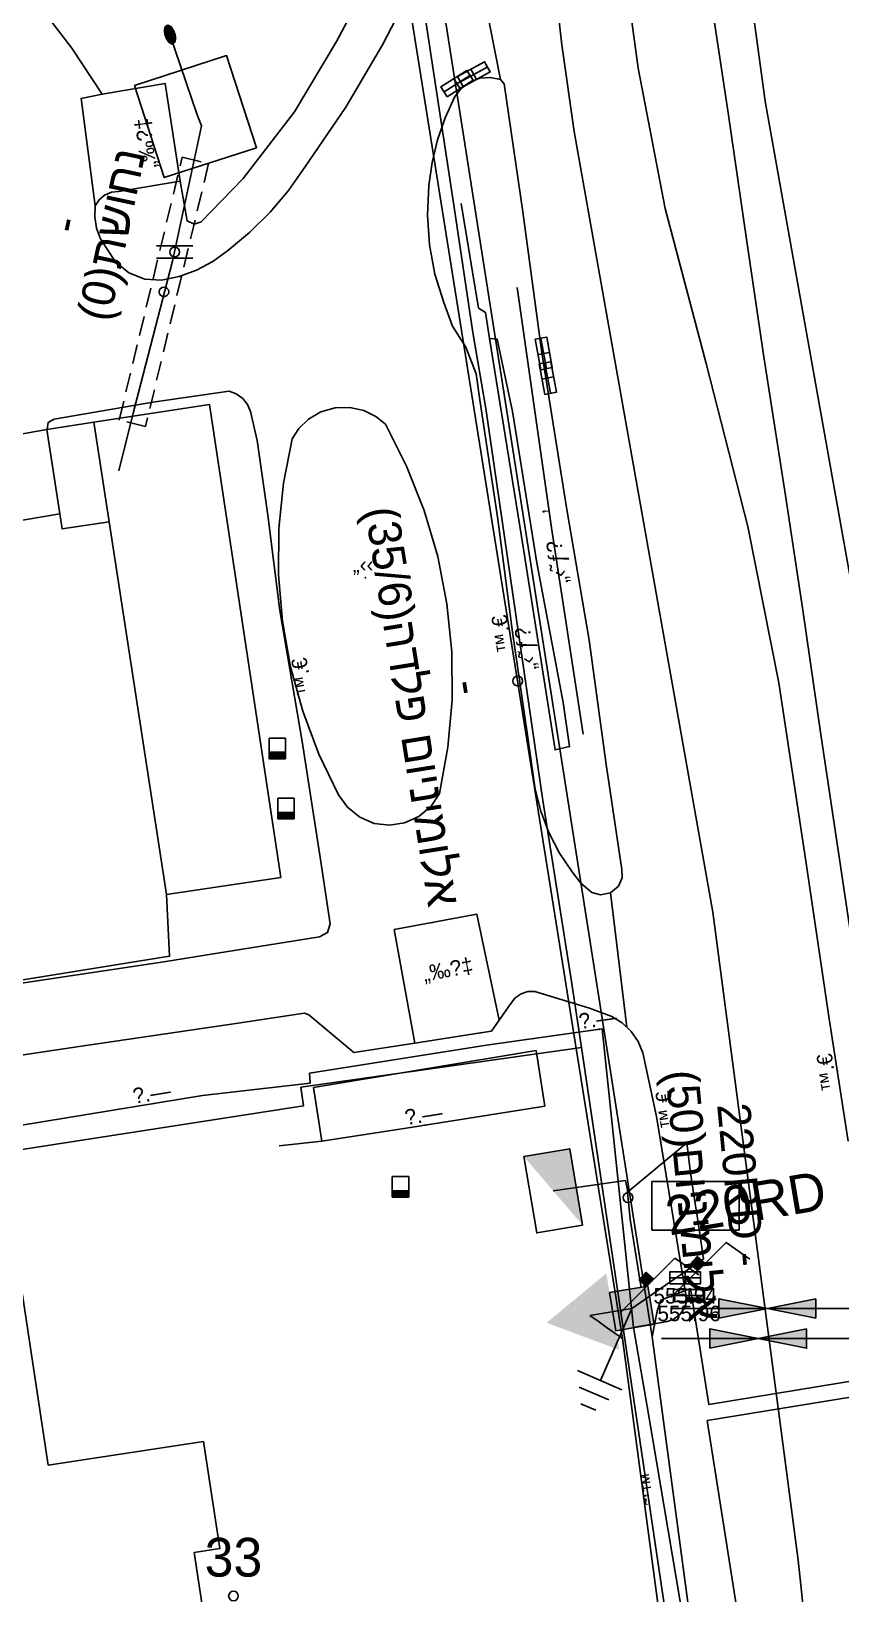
# Model space of a CAD drawing. Header units: metres. Extents: x 218299 to 220222, y 572714 to 574340.
# Drawn here: x 218756.3 to 218798.1, y 572895.3 to 572975.9 of the extents above; entities that cross this region are included whole.
import ezdxf
from ezdxf.enums import TextEntityAlignment as Align

# ---------------------------------------------------------------- set-up
doc = ezdxf.new("R2010")
doc.units = ezdxf.units.M
doc.header["$MEASUREMENT"] = 0
doc.linetypes.add('DASH15', pattern=[1.5, 1, -0.5])
for name, color, linetype in [('1602', 44, 'Continuous'), ('1603', 44, 'Continuous'), ('6011', 10, 'Continuous'), ('6081', 1, 'CABLEUNDEXIST03'), ('6151', 102, 'CABLEUNDEXIST03'), ('6201', 7, 'Continuous'), ('6261', 7, 'Continuous'), ('6370', 7, 'Continuous'), ('6501', 7, 'Continuous'), ('6512', 7, 'Continuous'), ('6522', 1, 'Continuous'), ('65231', 1, 'Continuous'), ('6531', 7, 'Continuous'), ('6561', 7, 'Continuous'), ('6701', 7, 'DASH15'), ('6702', 7, 'Continuous'), ('6706', 7, 'Continuous'), ('68152', 7, 'Continuous'), ('6902', 1, 'Continuous'), ('6910', 102, 'Continuous'), ('6916', 7, 'Continuous'), ('A_POINTS', 2, 'Continuous'), ('M2200', 253, 'Continuous'), ('M2207', 253, 'Continuous'), ('M2401', 7, 'Continuous'), ('M2404', 7, 'Continuous'), ('M2408', 253, 'Continuous'), ('M2420', 253, 'Continuous'), ('M2430', 253, 'Continuous'), ('M2601', 253, 'Continuous'), ('M2602', 253, 'Continuous'), ('M2605', 253, 'Continuous'), ('M2612', 253, 'Continuous'), ('M4903', 253, 'Continuous'), ('M5235', 253, 'Continuous')]:
    doc.layers.add(name, color=color, linetype=linetype)
doc.styles.add('HEBTXT', font='HEBTXT')
doc.styles.add('MAVAT_HEBTXT', font='HEBTXT')
doc.linetypes.add('CABLEUNDEXIST03', pattern='A,3.5,[222,elecad.shx,S=0.01,R=0,X=0,Y=0],1.5', length=5)

# ---------------------------------------------------------------- blocks, each defined once
blk = doc.blocks.new('6261')
blk.add_lwpolyline([(-2, -1.2), (2, -1.2), (2, 1.2), (-2, 1.2)], close=True)
at = {"color": 0}
blk.add_solid([(2, 1.2), (-2, -1.2), (2, -1.2)], dxfattribs=at)
at = {"color": 0, "style": 'HEBTXT'}
blk.add_attdef('PIL_NAME', (2.689, 2.418), '', height=1.7, dxfattribs=at)
at = {"style": 'HEBTXT'}
blk.add_attdef('CAMUT_MONIM', (2.489, 0.218), '', height=1.7, dxfattribs=at)
at = {"color": 0, "style": 'HEBTXT', "flags": 1}
for tag, p in [('TYPE', (2.585, -1.773)), ('MAP_TYPE', (2.689, -3.782))]:
    blk.add_attdef(tag, p, '', height=1.7, dxfattribs=at)
blk = doc.blocks.new('6910')
at = {"layer": 'A_POINTS'}
blk.add_circle((0, 0), 0.25, dxfattribs=at)
at = {"color": 0, "style": 'HEBTXT', "flags": 1}
blk.add_attdef('CODE', (-2.918, 6.399), '', height=1.7, dxfattribs=at)
at = {"color": 0, "style": 'HEBTXT'}
for tag, p in [('PATH', (0.169, 4.708)), ('HTCH', (0.169, 2.708))]:
    blk.add_attdef(tag, text='', height=1.7, dxfattribs=at).set_placement(p, align=Align.MIDDLE_CENTER)
blk = doc.blocks.new('68152')
at = {"color": 0}
for p, q in [((0.9375, 0.3125), (-0.9375, 0.3125)), ((0.9375, -0.3125), (-0.9375, -0.3125))]:
    blk.add_line(p, q, dxfattribs=at)
at = {"layer": 'A_POINTS'}
blk.add_circle((0, 0), 0.25, dxfattribs=at)
blk = doc.blocks.new('6902')
at = {"layer": 'A_POINTS'}
blk.add_circle((0, 0), 0.25, dxfattribs=at)
at = {"color": 0, "style": 'HEBTXT', "flags": 1}
blk.add_attdef('CODE', (-2.918, 6.399), '', height=1.7, dxfattribs=at)
at = {"color": 0, "style": 'HEBTXT'}
for tag, p in [('PATH', (0.169, 4.708)), ('HTCH', (0.169, 2.708))]:
    blk.add_attdef(tag, text='', height=1.7, dxfattribs=at).set_placement(p, align=Align.MIDDLE_CENTER)
blk = doc.blocks.new('6522')
at = {"color": 0}
for points in [[(0.707, 0.707), (3.55, 3.55), (4.778, 2.689)], [(2.084, 2.082), (1.693, 2.422), (2.067, 2.83), (2.465, 2.465)]]:
    blk.add_lwpolyline(points, dxfattribs=at)
blk.add_solid([(2.083, 2.083), (1.693, 2.422), (2.465, 2.465), (2.067, 2.83)], dxfattribs=at)
at = {"color": 0, "style": 'HEBTXT'}
blk.add_attdef('PLACE', (4.757, 3.899), '', height=1.7, dxfattribs=at)
blk = doc.blocks.new('*X33')
at = {"color": 0}
for p, q in [((-1.5, 0.06), (1.5, 0.06)), ((-1.5, 0), (1.5, 0)), ((-1.48, 0.12), (1.48, 0.12)), ((-1.45, 0.19), (1.45, 0.19)), ((-1.41, 0.25), (1.41, 0.25)), ((-1.36, 0.31), (1.36, 0.31)), ((-1.29, 0.38), (1.29, 0.38)), ((-1.21, 0.44), (1.21, 0.44)), ((-1.12, 0.5), (1.12, 0.5)), ((-0.99, 0.56), (0.99, 0.56)), ((-0.84, 0.62), (0.84, 0.62)), ((-0.61, 0.69), (0.61, 0.69)), ((-1.5, -0.06), (1.5, -0.06)), ((-1.48, -0.12), (1.48, -0.12)), ((-1.45, -0.19), (1.45, -0.19)), ((-1.41, -0.25), (1.41, -0.25)), ((-1.36, -0.31), (1.36, -0.31)), ((-1.29, -0.38), (1.29, -0.38)), ((-1.21, -0.44), (1.21, -0.44)), ((-1.12, -0.5), (1.12, -0.5)), ((-0.99, -0.56), (0.99, -0.56)), ((-0.84, -0.62), (0.84, -0.62)), ((-0.61, -0.69), (0.61, -0.69))]:
    blk.add_line(p, q, dxfattribs=at)
blk = doc.blocks.new('6706')
at = {"color": 0}
blk.add_lwpolyline([(0.5, 0, 0.174705), (0.47, 0.085, 0.104203), (0.354, 0.177, 0.064948), (0.202, 0.229, 0.051099), (0, 0.25, 0.051099), (-0.202, 0.229, 0.064948), (-0.354, 0.177, 0.104203), (-0.47, 0.085, 0.174705), (-0.5, 0, 0.174705), (-0.47, -0.085, 0.104203), (-0.354, -0.177, 0.064948), (-0.202, -0.229, 0.051099), (0, -0.25, 0.051099), (0.202, -0.229, 0.064948), (0.354, -0.177, 0.104203), (0.47, -0.085, 0.174705)], format="xyb", close=True, dxfattribs=at)
at = {"color": 0, "xscale": 0.3335, "yscale": 0.3335, "zscale": 0.3335}
blk.add_blockref('*X33', (0, 0), dxfattribs=at)
at = {"color": 0, "style": 'HEBTXT'}
for tag, p in [('MUFA_NUM', (1.76, 2.353)), ('COMMENT1', (1.76, -0.98))]:
    blk.add_attdef(tag, p, '', height=2, dxfattribs=at)
at = {"color": 0, "style": 'HEBTXT', "flags": 1}
blk.add_attdef('TYPE', (1.767, -4.279), '', height=2, dxfattribs=at)
blk = doc.blocks.new('6201')
at = {"color": 0}
blk.add_solid([(-2, 1), (2, 1), (0, 4.464)], dxfattribs=at)
at = {"color": 0, "style": 'HEBTXT'}
for tag, p, height in [('TRN_NAME', (2.777, 4.893), 3), ('POWER', (2.777, 1.493), 2)]:
    blk.add_attdef(tag, p, '', height=height, dxfattribs=at)
blk = doc.blocks.new('6501')
at = {"color": 0}
blk.add_lwpolyline([(-2.25, -1.25), (2.25, -1.25), (2.25, 1.25), (-2.25, 1.25)], close=True, dxfattribs=at)
at = {"color": 0, "style": 'HEBTXT', "flags": 1}
blk.add_attdef('FUSE_SIZE', text='', height=1.5, dxfattribs=at).set_placement((0, 2.714), align=Align.MIDDLE_CENTER)
for tag, p in [('POLE_NUM', (-6.276, -3.759)), ('POLE_TYPE', (-6.276, -6.491))]:
    blk.add_attdef(tag, p, '', height=1.7, dxfattribs=at)
blk = doc.blocks.new('6370')
at = {"color": 0}
blk.add_lwpolyline([(-1, -1), (1, -1), (1, 1), (-1, 1)], close=True, dxfattribs=at)
for points in [[(-0.991, 1.013), (1.003, 1.013), (-0.991, -1.013)], [(-0.991, -1.013), (1.003, -1.013), (1.003, 1.013)]]:
    blk.add_solid(points, dxfattribs=at)
at = {"color": 0, "style": 'HEBTXT'}
blk.add_attdef('POLE_NUM', (2.033, 2.706), '', height=2, dxfattribs=at)
at = {"color": 0, "style": 'HEBTXT', "flags": 1}
blk.add_attdef('MAP_TYPE', (2.063, -0.224), '', height=2, dxfattribs=at)
blk = doc.blocks.new('6531')
at = {"color": 0}
blk.add_lwpolyline([(2, 0), (12, 0)], dxfattribs=at)
for points in [[(4.5, -0.5), (4.5, 0.5), (7, 0)], [(9.5, 0.5), (9.5, -0.5), (7, 0)]]:
    blk.add_lwpolyline(points, close=True, dxfattribs=at)
for points in [[(4.5, -0.5), (4.5, 0.5), (7, 0)], [(9.5, -0.5), (9.5, 0.5), (7, 0)]]:
    blk.add_solid(points, dxfattribs=at)
blk = doc.blocks.new('6561')
at = {"color": 0}
blk.add_line((0, 0), (-1.62, -3.72), dxfattribs=at)
at = {"color": 0, "flags": 128}
for points in [[(-2.812, -3.202), (-0.519, -4.199)], [(-2.718, -4.061), (-1.185, -4.727)], [(-2.624, -4.919), (-1.851, -5.255)]]:
    blk.add_lwpolyline(points, dxfattribs=at)
at = {"color": 0, "style": 'HEBTXT'}
for tag, p in [('TYPE', (1.691, -1.644)), ('DESC', (1.691, -4.209))]:
    blk.add_attdef(tag, p, '', height=1.5, dxfattribs=at)
blk = doc.blocks.new('6702')
at = {"color": 0, "linetype": 'ByBlock'}
blk.add_lwpolyline([(-2.5, 2.5), (-2.5, -2.5), (2.5, -2.5), (2.5, 2.5)], close=True, dxfattribs=at)
at = {"color": 0, "style": 'HEBTXT'}
blk.add_attdef('MANHOLE_NAME', (3.628, 2.6), '', height=1.7, dxfattribs=at)
at = {"color": 0, "style": 'HEBTXT', "flags": 1}
for tag, p in [('MAP_TYPE', (3.628, 0.2)), ('TYPE', (3.5, -2.2))]:
    blk.add_attdef(tag, p, '', height=1.7, dxfattribs=at)
blk = doc.blocks.new('1603')
at = {"layer": 'A_POINTS'}
blk.add_circle((0, 0), 0.25, dxfattribs=at)
at = {"color": 0, "style": 'HEBTXT'}
blk.add_attdef('PARCEL_NUM', text='', height=2, dxfattribs=at).set_placement((0, 1), align=Align.CENTER)
at = {"color": 0, "style": 'HEBTXT', "flags": 1}
blk.add_attdef('LOT_NUM', text='', height=2, dxfattribs=at).set_placement((0, -2.5), align=Align.CENTER)
blk = doc.blocks.new('6916')
at = {"layer": 'A_POINTS'}
blk.add_circle((0, 0), 0.25, dxfattribs=at)
at = {"color": 0, "style": 'HEBTXT'}
for tag, p in [('HTCH', (0.006, 3.527)), ('PIPE', (0.049, 1.33))]:
    blk.add_attdef(tag, text='', height=1.7, dxfattribs=at).set_placement(p, align=Align.MIDDLE_CENTER)
blk = doc.blocks.new('M2404')
blk.add_circle((0, 0), 0.025)
at = {"style": 'MAVAT_HEBTXT'}
blk.add_attdef('NAME', text='', height=0.8, dxfattribs=at).set_placement((0, 1.59), align=Align.MIDDLE)
blk = doc.blocks.new('M2408')
blk.add_circle((0, 0), 0.025)
at = {"style": 'MAVAT_HEBTXT'}
blk.add_attdef('NAME', text='', height=0.8, dxfattribs=at).set_placement((0, 1.59), align=Align.MIDDLE)
blk = doc.blocks.new('M2601')
blk.add_circle((0, 0), 0.025)
at = {"style": 'MAVAT_HEBTXT'}
blk.add_attdef('NAME', text='', height=0.8, dxfattribs=at).set_placement((0, 1.59), align=Align.MIDDLE)
blk = doc.blocks.new('M2605')
blk.add_circle((0, 0), 0.025)
at = {"style": 'MAVAT_HEBTXT'}
blk.add_attdef('NAME', text='', height=0.8, dxfattribs=at).set_placement((0, 1.59), align=Align.MIDDLE)
blk = doc.blocks.new('M2612')
blk.add_circle((0, 0), 0.025)
at = {"style": 'MAVAT_HEBTXT'}
blk.add_attdef('NAME', text='', height=0.8, dxfattribs=at).set_placement((0, 1.59), align=Align.MIDDLE)
blk = doc.blocks.new('M2207')
blk.add_circle((0, 0), 0.025)
at = {"style": 'MAVAT_HEBTXT'}
blk.add_attdef('NAME', text='', height=0.8, dxfattribs=at).set_placement((0, 1.59), align=Align.MIDDLE)
blk = doc.blocks.new('M2430')
blk.add_circle((0, 0), 0.025)
at = {"style": 'MAVAT_HEBTXT'}
blk.add_attdef('NAME', text='', height=0.8, dxfattribs=at).set_placement((0, 1.25), align=Align.MIDDLE)
blk = doc.blocks.new('M4903')
blk.add_lwpolyline([(-1.6, -0.59), (1.6, -0.59), (1.6, 0.62), (-1.6, 0.62)], close=True)
for points in [[(-1.57, 0), (1.57, 0)], [(0, 0.62), (0, -0.59)]]:
    blk.add_lwpolyline(points)
at = {"style": 'MAVAT_HEBTXT', "flags": 1}
for tag, p in [('MARK', (0, 1.87)), ('IL', (0, -6.97))]:
    blk.add_attdef(tag, text='', height=0.8, dxfattribs=at).set_placement(p, align=Align.MIDDLE)
at = {"style": 'MAVAT_HEBTXT'}
for tag, p in [('HEIGHT', (0, -1.84)), ('NAME', (0, -4.41))]:
    blk.add_attdef(tag, text='', height=0.8, dxfattribs=at).set_placement(p, align=Align.MIDDLE)
blk = doc.blocks.new('*U89')
at = {"linetype": 'Continuous'}
for p, q in [((-0.85, 0), (-0.85, -0.66)), ((0.85, 0), (0.85, -0.66))]:
    blk.add_line(p, q, dxfattribs=at)
blk.add_solid([(-0.85, 0), (-0.85, -0.66), (0.85, -0.66)], dxfattribs=at)
at = {"linetype": 'Continuous', "extrusion": (0, 0, -1)}
blk.add_solid([(0.85, 0), (-0.85, 0), (-0.85, -0.66)], dxfattribs=at)
blk = doc.blocks.new('M5235')
for points in [[(-0.85, 1.47), (0.85, 1.47)], [(-0.85, -0.66), (-0.85, 1.47)], [(-0.85, 0), (0.85, 0)], [(0.85, -0.66), (0.85, 1.47)], [(-0.85, -0.66), (0.85, -0.66)]]:
    blk.add_lwpolyline(points)
at = {"linetype": 'Continuous'}
blk.add_blockref('*U89', (0, 0), dxfattribs=at)
at = {"style": 'MAVAT_HEBTXT', "flags": 1}
for tag, p in [('MARK', (0, 2.72)), ('HEIGHT', (0, -1.92)), ('NAME', (0, -4.48))]:
    blk.add_attdef(tag, text='', height=0.8, dxfattribs=at).set_placement(p, align=Align.MIDDLE)
blk = doc.blocks.new('111')
at = {"layer": 'M2200'}
blk.add_polyline3d([(218765.539, 572956.623, 562.155), (218769.216, 572932.222, 561.975), (218763.312, 572931.333, 561.975), (218760.356, 572950.575, 561.975), (218759.566, 572955.718, 561.975), (218759.566, 572955.718, 561.975)], close=True, dxfattribs=at)
blk.add_polyline3d([(218749.923, 572883.998, 559.34), (218747.825, 572897.834, 558.8), (218748.736, 572897.972, 561.32), (218746.806, 572908.589, 561.23), (218746.008, 572908.454, 561.23), (218744.461, 572917.852, 561.23), (218744.461, 572917.852, 561.23), (218754.555, 572919.382, 561.86), (218754.579, 572919.226, 561.86), (218757.208, 572901.889, 561.86), (218765.237, 572903.107, 559.88), (218766.075, 572897.582, 559.88), (218764.756, 572897.382, 563.84), (218766.028, 572888.999, 562.42)], dxfattribs=at)
at = {"layer": 'M2207'}
for points in [[(218774.622, 572955.613, 561.615), (218775.718, 572953.448, 561.615), (218776.624, 572951.164, 561.615), (218777.322, 572948.785, 561.615), (218777.798, 572946.341, 561.615), (218778.045, 572943.864, 561.615), (218778.061, 572941.385, 561.615), (218777.85, 572938.936, 561.615), (218777.423, 572936.547, 561.615), (218776.982, 572935.894, 561.6), (218776.357, 572935.365, 561.597), (218775.61, 572935.03, 561.608), (218774.83, 572934.915, 561.63), (218774.049, 572935.012, 561.661), (218773.295, 572935.33, 561.703), (218772.66, 572935.845, 561.749), (218772.207, 572936.488, 561.795), (218771.189, 572938.587, 561.721), (218770.356, 572940.797, 561.661), (218769.724, 572943.095, 561.615), (218769.304, 572945.451, 561.584), (218769.105, 572947.836, 561.568), (218769.126, 572950.22, 561.568), (218769.363, 572952.571, 561.584), (218769.808, 572954.861, 561.615), (218770.157, 572955.391, 561.545), (218770.656, 572955.871, 561.485), (218771.292, 572956.243, 561.445), (218772.024, 572956.454, 561.431), (218772.786, 572956.477, 561.445), (218773.506, 572956.317, 561.485), (218774.127, 572956.012, 561.545)], [(218759.566, 572955.718, 559.005), (218760.356, 572950.575, 559.005), (218757.93, 572950.202, 559.005), (218757.139, 572955.345, 559.005), (218757.139, 572955.345, 559.005), (218759.566, 572955.718, 559.005)]]:
    blk.add_polyline3d(points, close=True, dxfattribs=at)
at = {"layer": 'M2401'}
for points in [[(218756.956, 572976.95, 555.45), (218758.439, 572975.019, 555.45), (218760, 572972.634, 555.54), (218763.259, 572973.189, 555.54), (218764.025, 572968.159, 555.63), (218760.84, 572967.615, 555.63), (218760.478, 572967.582, 555.63), (218760.126, 572967.437, 555.63), (218759.835, 572967.191, 555.63), (218759.639, 572966.884, 555.63), (218759.614, 572966.311, 555.63), (218759.705, 572965.732, 555.63), (218759.912, 572965.184, 555.63), (218760.218, 572964.698, 555.63), (218760.689, 572963.99, 555.63), (218761.38, 572963.427, 555.63), (218762.209, 572963.1, 555.63), (218763.057, 572963.037, 555.63), (218763.979, 572963.229, 555.637), (218764.874, 572963.554, 555.624), (218765.713, 572964.002, 555.591), (218766.471, 572964.559, 555.54), (218767.609, 572965.501, 555.565), (218768.664, 572966.546, 555.527), (218769.619, 572967.678, 555.429), (218770.461, 572968.882, 555.27), (218772.585, 572971.965, 555.184), (218774.48, 572975.194, 555.18), (218775.638, 572977.448, 555.18)], [(218786.872, 572979.943, 555.54), (218787.679, 572973.987, 555.36), (218789.068, 572966.746, 555.45), (218791.179, 572958.744, 555.45), (218793.331, 572950.333, 555.45), (218794.935, 572942.256, 555.54), (218796.306, 572933.177, 555.72), (218797.541, 572924.923, 555.9), (218798.516, 572918.618, 555.99)], [(218798.98, 572927.052, 555.81), (218798.117, 572932.812, 555.72), (218797.109, 572939.603, 555.63), (218796.183, 572946.019, 555.54), (218795.284, 572951.929, 555.45), (218794.16, 572959.095, 555.45), (218793.285, 572965.037, 555.45), (218792.327, 572971.675, 555.45), (218791.164, 572979.298, 555.54)], [(218778.349, 572984.653, 555.022), (218780.566, 572973.404, 555.022)], [(218780.753, 572973.18, 555.18), (218781.726, 572966.574, 555.27), (218782.693, 572959.285, 555.27), (218783.982, 572951.209, 555.27), (218785.143, 572944.47, 555.27), (218786.017, 572938.053, 555.36), (218786.826, 572932.635, 555.45), (218786.843, 572932.192, 555.45), (218786.65, 572931.764, 555.446), (218786.245, 572931.431, 555.464), (218785.733, 572931.326, 555.499), (218785.28, 572931.445, 555.54), (218784.714, 572931.918, 555.54), (218784.265, 572932.504, 555.54), (218783.608, 572933.48, 555.582), (218783.063, 572934.533, 555.612), (218782.641, 572935.641, 555.628), (218782.35, 572936.783, 555.63), (218781.957, 572939.557, 555.63), (218781.186, 572944.872, 555.63), (218780.428, 572950.714, 555.63), (218779.52, 572956.752, 555.54), (218779.312, 572958.207, 555.465), (218778.78, 572959.579, 555.45), (218778.095, 572960.677, 555.45), (218777.64, 572961.889, 555.45), (218777.179, 572963.347, 555.404), (218776.893, 572964.862, 555.374), (218776.791, 572966.4, 555.359), (218776.872, 572967.928, 555.36), (218777.038, 572969.114, 555.302), (218777.317, 572970.284, 555.267), (218777.706, 572971.423, 555.256), (218778.199, 572972.515, 555.27), (218778.532, 572972.937, 555.278), (218778.982, 572973.268, 555.265), (218779.503, 572973.464, 555.23), (218780.037, 572973.511, 555.18), (218780.566, 572973.404, 555.18), (218780.566, 572973.404, 555.18), (218780.753, 572973.18, 555.18)], [(218757.809, 572950.988, 556.08), (218750.598, 572949.763, 556.08), (218746.58, 572949.182, 556.17), (218738.024, 572947.887, 556.26), (218730.356, 572946.696, 556.26), (218721.686, 572945.383, 556.202), (218716.87, 572944.653, 556.17), (218716.819, 572944.645, 556.17), (218708.92, 572943.439, 556.17), (218702.373, 572942.523, 556.17), (218695.588, 572941.466, 556.17), (218689.109, 572940.466, 556.17), (218683.596, 572939.617, 556.17)], [(218748.193, 572925.605, 556.17), (218756.992, 572926.937, 556.17), (218763.18, 572927.868, 555.99), (218765.951, 572928.306, 555.99), (218771.221, 572929.158, 555.9), (218771.636, 572929.372, 555.9), (218771.767, 572929.821, 555.9), (218771.274, 572933.142, 555.72), (218770.321, 572939.229, 555.72), (218769.166, 572945.999, 555.72), (218768.558, 572950.913, 555.54), (218767.993, 572954.771, 555.54), (218767.656, 572956.266, 555.54), (218767.504, 572956.627, 555.54), (218767.253, 572956.945, 555.54), (218766.924, 572957.184, 555.54), (218766.558, 572957.322, 555.54), (218762.608, 572956.744, 555.72), (218757.525, 572955.866, 555.9), (218757.213, 572955.698, 555.9), (218757.16, 572955.348, 555.9)], [(218786.245, 572931.431, 555.382), (218787.082, 572924.495, 555.607)], [(218787.437, 572909, 556.334), (218787.705, 572909.047, 556.309), (218789.183, 572909.305, 556.17), (218789.533, 572909.437, 556.122), (218789.845, 572909.678, 556.088), (218790.071, 572910.002, 556.074), (218790.188, 572910.362, 556.08), (218789.287, 572915.804, 555.9), (218788.613, 572919.889, 555.81), (218787.919, 572923.17, 555.72), (218787.675, 572923.747, 555.72), (218787.313, 572924.274, 555.72), (218786.851, 572924.716, 555.72), (218786.32, 572925.049, 555.72), (218785.153, 572925.481, 555.81), (218782.334, 572926.333, 555.81), (218781.98, 572926.329, 555.81), (218781.626, 572926.216, 555.81), (218781.323, 572926.002, 555.81), (218781.106, 572925.722, 555.81), (218780.493, 572924.859, 555.81), (218780.093, 572924.294, 555.81), (218779.541, 572924.192, 555.81), (218776.143, 572923.673, 555.81), (218772.988, 572923.19, 555.81), (218770.669, 572925.125, 555.9), (218770.444, 572925.216, 555.9), (218770.201, 572925.189, 555.9), (218767.026, 572924.702, 555.99), (218758.812, 572923.497, 555.99), (218749.355, 572922.076, 555.99)]]:
    blk.add_polyline3d(points, dxfattribs=at)
at = {"layer": 'M2404'}
for points in [[(218798.516, 572918.618, 555.99), (218798.516, 572918.618, 555.99), (218797.541, 572924.923, 555.9), (218796.306, 572933.177, 555.72), (218794.935, 572942.256, 555.54), (218793.331, 572950.333, 555.45), (218791.179, 572958.744, 555.45), (218789.068, 572966.746, 555.45), (218787.679, 572973.987, 555.36), (218786.872, 572979.943, 555.54), (218785.968, 572986.278, 555.54), (218785.091, 572992.229, 555.63), (218784.218, 572998.318, 555.72), (218783.45, 573004.172, 555.9), (218783.114, 573008.475, 555.9)], [(218786.414, 573008.868, 555.9), (218787.432, 573003.429, 555.9), (218788.346, 572997.606, 555.9), (218789.318, 572991.838, 555.72), (218790.166, 572985.76, 555.63), (218791.164, 572979.298, 555.54), (218792.327, 572971.675, 555.45), (218793.285, 572965.037, 555.45), (218794.16, 572959.095, 555.45), (218795.284, 572951.929, 555.45), (218796.183, 572946.019, 555.54), (218797.109, 572939.603, 555.63), (218798.117, 572932.812, 555.72), (218798.98, 572927.052, 555.81), (218799.925, 572920.884, 555.99), (218800.269, 572919.013, 555.9), (218800.269, 572919.013, 555.9)], [(218756.956, 572976.95, 555.45), (218758.439, 572975.019, 555.45), (218760, 572972.634, 555.54), (218763.259, 572973.189, 555.54), (218764.025, 572968.159, 555.63), (218760.84, 572967.615, 555.63), (218760.478, 572967.582, 555.63), (218760.126, 572967.437, 555.63), (218759.835, 572967.191, 555.63), (218759.639, 572966.884, 555.63), (218759.614, 572966.311, 555.63), (218759.705, 572965.732, 555.63), (218759.912, 572965.184, 555.63), (218760.218, 572964.698, 555.63), (218760.689, 572963.99, 555.63), (218761.38, 572963.427, 555.63), (218762.209, 572963.1, 555.63), (218763.057, 572963.037, 555.63), (218763.979, 572963.229, 555.637), (218764.874, 572963.554, 555.624), (218765.713, 572964.002, 555.591), (218766.471, 572964.559, 555.54), (218767.609, 572965.501, 555.565), (218768.664, 572966.546, 555.527), (218769.619, 572967.678, 555.429), (218770.461, 572968.882, 555.27), (218772.585, 572971.965, 555.184), (218774.48, 572975.194, 555.18), (218775.638, 572977.448, 555.18)], [(218780.753, 572973.18, 555.18), (218781.726, 572966.574, 555.27), (218782.693, 572959.285, 555.27), (218783.982, 572951.209, 555.27), (218785.143, 572944.47, 555.27), (218786.017, 572938.053, 555.36), (218786.826, 572932.635, 555.45), (218786.843, 572932.192, 555.45), (218786.65, 572931.764, 555.446), (218786.245, 572931.431, 555.464), (218785.733, 572931.326, 555.499), (218785.28, 572931.445, 555.54), (218784.714, 572931.918, 555.54), (218784.265, 572932.504, 555.54), (218783.608, 572933.48, 555.582), (218783.063, 572934.533, 555.612), (218782.641, 572935.641, 555.628), (218782.35, 572936.783, 555.63), (218781.957, 572939.557, 555.63), (218781.186, 572944.872, 555.63), (218780.428, 572950.714, 555.63), (218779.52, 572956.752, 555.54), (218779.312, 572958.207, 555.465), (218778.78, 572959.579, 555.45), (218778.095, 572960.677, 555.45), (218777.64, 572961.889, 555.45), (218777.179, 572963.347, 555.404), (218776.893, 572964.862, 555.374), (218776.791, 572966.4, 555.359), (218776.872, 572967.928, 555.36), (218777.038, 572969.114, 555.302), (218777.317, 572970.284, 555.267), (218777.706, 572971.423, 555.256), (218778.199, 572972.515, 555.27), (218778.532, 572972.937, 555.278), (218778.982, 572973.268, 555.265), (218779.503, 572973.464, 555.23), (218780.037, 572973.511, 555.18), (218780.566, 572973.404, 555.18), (218780.566, 572973.404, 555.18), (218780.753, 572973.18, 555.18)], [(218757.809, 572950.988, 556.08), (218750.598, 572949.763, 556.08), (218746.58, 572949.182, 556.17), (218738.024, 572947.887, 556.26), (218730.356, 572946.696, 556.26), (218721.686, 572945.383, 556.202), (218716.87, 572944.653, 556.17), (218716.819, 572944.645, 556.17), (218708.92, 572943.439, 556.17), (218702.373, 572942.523, 556.17), (218695.588, 572941.466, 556.17), (218689.109, 572940.466, 556.17), (218683.596, 572939.617, 556.17)], [(218748.193, 572925.605, 556.17), (218756.992, 572926.937, 556.17), (218763.18, 572927.868, 555.99), (218765.951, 572928.306, 555.99), (218771.221, 572929.158, 555.9), (218771.636, 572929.372, 555.9), (218771.767, 572929.821, 555.9), (218771.274, 572933.142, 555.72), (218770.321, 572939.229, 555.72), (218769.166, 572945.999, 555.72), (218768.558, 572950.913, 555.54), (218767.993, 572954.771, 555.54), (218767.656, 572956.266, 555.54), (218767.504, 572956.627, 555.54), (218767.253, 572956.945, 555.54), (218766.924, 572957.184, 555.54), (218766.558, 572957.322, 555.54), (218762.608, 572956.744, 555.72), (218757.525, 572955.866, 555.9), (218757.213, 572955.698, 555.9), (218757.16, 572955.348, 555.9)], [(218787.437, 572909, 556.334), (218787.705, 572909.047, 556.309), (218789.183, 572909.305, 556.17), (218789.533, 572909.437, 556.122), (218789.845, 572909.678, 556.088), (218790.071, 572910.002, 556.074), (218790.188, 572910.362, 556.08), (218789.287, 572915.804, 555.9), (218788.613, 572919.889, 555.81), (218787.919, 572923.17, 555.72), (218787.675, 572923.747, 555.72), (218787.313, 572924.274, 555.72), (218786.851, 572924.716, 555.72), (218786.32, 572925.049, 555.72), (218785.153, 572925.481, 555.81), (218782.334, 572926.333, 555.81), (218781.98, 572926.329, 555.81), (218781.626, 572926.216, 555.81), (218781.323, 572926.002, 555.81), (218781.106, 572925.722, 555.81), (218780.493, 572924.859, 555.81), (218780.093, 572924.294, 555.81), (218779.541, 572924.192, 555.81), (218776.143, 572923.673, 555.81), (218772.988, 572923.19, 555.81), (218770.669, 572925.125, 555.9), (218770.444, 572925.216, 555.9), (218770.201, 572925.189, 555.9), (218767.026, 572924.702, 555.99), (218758.812, 572923.497, 555.99), (218749.355, 572922.076, 555.99)]]:
    blk.add_polyline3d(points, dxfattribs=at)
at = {"layer": 'M2408'}
for points in [[(218768.986, 573000.019, 555.285), (218770.776, 572999.183, 555.285), (218772.027, 572996.556, 555.375), (218774.293, 572993.128, 555.375), (218775.224, 572990.798, 555.375), (218776.222, 572985.603, 555.285), (218776.176, 572984.943, 555.285), (218776.025, 572984.041, 555.285), (218775.456, 572982.353, 555.285), (218774.196, 572979.324, 555.195), (218772.098, 572975.362, 555.105), (218769.923, 572971.739, 555.285), (218767.282, 572968.285, 555.285), (218765.114, 572966.06, 555.54), (218764.744, 572965.939, 555.592), (218764.386, 572966.102, 555.585), (218764.025, 572968.159, 555.63)], [(218780.002, 572960.037, 555.225), (218780.385, 572959.999, 555.225), (218781.185, 572956.262, 555.225), (218782.442, 572948.46, 555.225), (218783.801, 572941.25, 555.405), (218784.131, 572938.976, 555.495), (218783.381, 572938.798, 555.585), (218781.655, 572949.821, 555.405), (218780.002, 572960.037, 555.405), (218779.785, 572961.383, 555.405), (218779.424, 572961.595, 555.405)]]:
    blk.add_polyline3d(points, dxfattribs=at)
at = {"layer": 'M2420', "linetype": 'Continuous', "lineweight": -3}
for points in [[(218787.415, 573031.679), (218788.424, 573022.694), (218793.661, 572976.436), (218794.239, 572972.284), (218801.35, 572932.397), (218801.495, 572931.34), (218805.352, 572902.37), (218805.821, 572898.08), (218806.211, 572894.511), (218807.159, 572885.845), (218807.606, 572883.04), (218811.353, 572859.565), (218815.248, 572832.88)], [(218777.659, 573030.958), (218778.506, 573021.354), (218783.739, 572975.184), (218784.361, 572970.716), (218791.525, 572930.435), (218795.316, 572901.696), (218795.937, 572896.981), (218796.257, 572893.931), (218797.241, 572884.535), (218801.467, 572858.054), (218808.59, 572831.62)]]:
    blk.add_lwpolyline(points, dxfattribs=at)
at = {"layer": 'M2430'}
for points in [[(218760, 572972.634, 555.472), (218758.91, 572972.42, 555.472), (218759.639, 572966.884, 555.517)], [(218742.758, 572952.916, 555.9), (218750.876, 572954.21, 555.72), (218757.139, 572955.345, 555.72)], [(218780.493, 572924.859, 555.65), (218779.336, 572930.326, 555.65), (218775.08, 572929.529, 555.65), (218776.143, 572923.673, 555.65)]]:
    blk.add_polyline3d(points, dxfattribs=at)
at = {"layer": 'M2601'}
for points in [[(218781.423, 572962.671, 556.499), (218783.192, 572950.263, 556.859), (218784.837, 572939.618, 556.679)], [(218763.312, 572931.333, 557.79), (218763.478, 572928.149, 558.15), (218753.65, 572926.567, 558.33), (218743.692, 572924.985, 558.33), (218731.803, 572923.295, 558.33), (218725.27, 572922.504, 558.33)]]:
    blk.add_polyline3d(points, dxfattribs=at)
at = {"layer": 'M2602'}
blk.add_polyline3d([(218778.537, 572967.001, 557.745), (218779.424, 572961.595, 557.565), (218779.424, 572961.595, 557.565)], dxfattribs=at)
at = {"layer": 'M2605'}
for points in [[(218787.437, 572909, 556.53), (218785.817, 572924.406, 556.71), (218779.843, 572923.56, 556.89), (218770.705, 572922.122, 556.89), (218770.742, 572921.604, 556.89), (218770.742, 572921.604, 556.89)], [(218782.411, 572923.282, 557.98), (218782.849, 572920.421, 557.98), (218775.687, 572919.285, 557.98), (218771.337, 572918.607, 557.98), (218771.337, 572918.607, 557.98), (218770.912, 572921.377, 557.98), (218782.411, 572923.282, 557.98)], [(218770.742, 572921.604, 557.43), (218765.187, 572920.968, 557.25), (218754.579, 572919.226, 557.25)], [(218771.337, 572918.607, 557.62), (218769.137, 572918.377, 557.26)]]:
    blk.add_polyline3d(points, dxfattribs=at)
at = {"layer": 'M2612'}
blk.add_polyline3d([(218787.437, 572909, 558.87), (218787.437, 572909, 558.87), (218788.218, 572904.412, 558.769), (218790.225, 572892.62, 558.51)], dxfattribs=at)
at = {"layer": 'M2207'}
ref = blk.add_blockref('M2207', (218773.59, 572947.682), dxfattribs=dict(at, xscale=0.5, yscale=0.5, zscale=0.5))
ref.add_attrib('NAME', '„‹‹‘', dxfattribs={"layer": '0', "height": 0.8, "style": 'MAVAT_HEBTXT'}).set_placement((218773.59, 572948.307), align=Align.MIDDLE)
at = {"layer": 'M2404'}
ref = blk.add_blockref('M2404', (218781.186, 572944.872), dxfattribs=dict(at, xscale=0.5, yscale=0.5, zscale=0.5))
ref.add_attrib('NAME', '™.€', dxfattribs={"layer": '0', "height": 0.8, "rotation": 99.67831, "style": 'MAVAT_HEBTXT'}).set_placement((218780.644, 572944.779), align=Align.MIDDLE)
ref = blk.add_blockref('M2404', (218769.767, 572942.477), dxfattribs=dict(at, xscale=0.5, yscale=0.5, zscale=0.5))
ref.add_attrib('NAME', '™.€', dxfattribs={"layer": '0', "height": 0.8, "rotation": 99.67831, "style": 'MAVAT_HEBTXT'}).set_placement((218770.309, 572942.569), align=Align.MIDDLE)
ref = blk.add_blockref('M2404', (218797.958, 572922.226), dxfattribs=dict(at, xscale=0.5, yscale=0.5, zscale=0.5))
ref.add_attrib('NAME', '™.€', dxfattribs={"layer": '0', "height": 0.8, "rotation": 98.79201, "style": 'MAVAT_HEBTXT'}).set_placement((218797.415, 572922.142), align=Align.MIDDLE)
ref = blk.add_blockref('M2404', (218788.562, 572920.133), dxfattribs=dict(at, xscale=0.5, yscale=0.5, zscale=0.5))
ref.add_attrib('NAME', '™.€', dxfattribs={"layer": '0', "height": 0.8, "rotation": 99.36505, "style": 'MAVAT_HEBTXT'}).set_placement((218789.105, 572920.222), align=Align.MIDDLE)
at = {"layer": 'M2408'}
ref = blk.add_blockref('M2408', (218782.403, 572948.702), dxfattribs=dict(at, xscale=0.5, yscale=0.5, zscale=0.5))
ref.add_attrib('NAME', '„‹˜ƒ\x8e', dxfattribs={"layer": '0', "height": 0.8, "rotation": 99.15205, "style": 'MAVAT_HEBTXT'}).set_placement((218783.588, 572948.498), align=Align.MIDDLE)
ref = blk.add_blockref('M2408', (218782.542, 572944.157), dxfattribs=dict(at, xscale=0.5, yscale=0.5, zscale=0.5))
ref.add_attrib('NAME', '„‹˜ƒ\x8e', dxfattribs={"layer": '0', "height": 0.8, "rotation": 98.90138, "style": 'MAVAT_HEBTXT'}).set_placement((218781.953, 572944.032), align=Align.MIDDLE)
at = {"layer": 'M2430'}
ref = blk.add_blockref('M2430', (218759.345, 572969.115), dxfattribs=dict(at, xscale=0.5, yscale=0.5, zscale=0.5))
ref.add_attrib('NAME', '„‰\x90‡', dxfattribs={"layer": '0', "height": 0.8, "rotation": 97.50903, "style": 'MAVAT_HEBTXT'}).set_placement((218762.288, 572970.112), align=Align.MIDDLE)
ref = blk.add_blockref('M2430', (218777.029, 572929.894), dxfattribs=dict(at, xscale=0.5, yscale=0.5, zscale=0.5))
ref.add_attrib('NAME', '„‰\x90‡', dxfattribs={"layer": '0', "height": 0.8, "rotation": 10.60379, "style": 'MAVAT_HEBTXT'}).set_placement((218777.856, 572927.423), align=Align.MIDDLE)
at = {"layer": 'M2601'}
ref = blk.add_blockref('M2601', (218783.067, 572951.137), dxfattribs=dict(at, xscale=0.5, yscale=0.5, zscale=0.5))
ref.add_attrib('NAME', '‚', dxfattribs={"layer": '0', "height": 0.8, "rotation": 98.11452, "style": 'MAVAT_HEBTXT'}).set_placement((218782.523, 572951.059), align=Align.MIDDLE)
at = {"layer": 'M2605'}
ref = blk.add_blockref('M2605', (218785.661, 572924.384), dxfattribs=dict(at, xscale=0.5, yscale=0.5, zscale=0.5))
ref.add_attrib('NAME', '\x9a.—', dxfattribs={"layer": '0', "height": 0.8, "rotation": 8.05264, "style": 'MAVAT_HEBTXT'}).set_placement((218785.584, 572924.928), align=Align.MIDDLE)
ref = blk.add_blockref('M2605', (218762.643, 572920.55), dxfattribs=dict(at, xscale=0.5, yscale=0.5, zscale=0.5))
ref.add_attrib('NAME', '\x9a.—', dxfattribs={"layer": '0', "height": 0.8, "rotation": 9.32708, "style": 'MAVAT_HEBTXT'}).set_placement((218762.554, 572921.093), align=Align.MIDDLE)
ref = blk.add_blockref('M2605', (218776.681, 572919.443), dxfattribs=dict(at, xscale=0.5, yscale=0.5, zscale=0.5))
ref.add_attrib('NAME', '\x9a.—', dxfattribs={"layer": '0', "height": 0.8, "rotation": 9.01243, "style": 'MAVAT_HEBTXT'}).set_placement((218776.595, 572919.986), align=Align.MIDDLE)
at = {"layer": 'M2612'}
ref = blk.add_blockref('M2612', (218788.831, 572900.81), dxfattribs=dict(at, xscale=0.5, yscale=0.5, zscale=0.5))
ref.add_attrib('NAME', '˜’™', dxfattribs={"layer": '0', "height": 0.8, "rotation": 99.66029, "style": 'MAVAT_HEBTXT'}).set_placement((218788.289, 572900.718), align=Align.MIDDLE)
at = {"layer": 'M4903'}
for p, xscale, yscale, zscale, rotation in [((218779.189, 572973.66, 555.022), 0.5, 0.5, 0.5, 28.7984312500902), ((218778.325, 572973.18, 555.022), 0.5, 0.5, 0.5, 32.38682966680295), ((218782.793, 572959.262, 555.27), 0.5, 0.5, 0.5, 280.171822552921), ((218783.005, 572957.992, 555.27), 0.4999999999999992, 0.4999999999999992, 0.4999999999999992, 280.6130128897682)]:
    blk.add_blockref('M4903', p, dxfattribs=dict(at, xscale=xscale, yscale=yscale, zscale=zscale, rotation=rotation))
ref = blk.add_blockref('M4903', (218790.1, 572911.549, 555.939), dxfattribs=dict(at, xscale=0.5, yscale=0.5, zscale=0.5))
ref.add_attrib('HEIGHT', '555.94', dxfattribs={"height": 0.8, "style": 'MAVAT_HEBTXT'}).set_placement((218790.1, 572910.63), align=Align.MIDDLE)
ref = blk.add_blockref('M4903', (218790.305, 572910.637, 555.96), dxfattribs=dict(at, xscale=0.5, yscale=0.5, zscale=0.5))
ref.add_attrib('HEIGHT', '555.96', dxfattribs={"height": 0.8, "style": 'MAVAT_HEBTXT'}).set_placement((218790.305, 572909.718), align=Align.MIDDLE)
at = {"layer": 'M5235', "xscale": 0.5, "yscale": 0.5, "zscale": 0.5}
for p in [(218769.04, 572938.677, 555.877), (218769.487, 572935.568, 555.787), (218775.399, 572916.048, 556.73)]:
    blk.add_blockref('M5235', p, dxfattribs=at)

msp = doc.modelspace()

# ---------------------------------------------------------------- linework, layer by layer
at = {"layer": '1602'}
for points in [[(218782.7429, 572936.1859), (218784.2297, 572926.854), (218784.748, 572923.4409), (218770.2592, 572921.3927), (218770.3957, 572920.4372), (218741.4091, 572915.9441), (218672.1377, 572905.6302), (218667.6609, 572934.9406), (218656.8912, 573002.6644), (218667.7773, 573001.4484), (218687.5342, 572999.3604), (218707.7536, 572997.3999), (218729.5464, 572996.2197), (218751.7051, 572996.4087), (218769.8903, 572997.7534), (218773.3926, 572998.2285), (218778.1471, 572966.9148), (218779.1448, 572960.3445), (218779.8007, 572956.413)], [(218784.748, 572923.4409), (218784.2297, 572926.854), (218782.7429, 572936.1859), (218779.8007, 572956.413), (218779.1448, 572960.3445), (218778.1471, 572966.9148), (218773.3926, 572998.2285), (218776.3348, 572998.67), (218797.16, 573002.71), (218798.65, 572992.7), (218809.44, 572920.29), (218809.4658, 572920.1169), (218814.75, 572884.67), (218820.86, 572843.61), (218825.783, 572810.2869), (218802.9792, 572806.8589), (218798.8532, 572829.3544), (218797.8077, 572836.6296), (218792.0895, 572873.9846)], [(218784.748, 572923.4409), (218792.0895, 572873.9846), (218748.4537, 572867.3677), (218741.4091, 572915.9441), (218770.3957, 572920.4372), (218770.2592, 572921.3927)]]:
    msp.add_lwpolyline(points, close=True, dxfattribs=at)
at = {"layer": '6011'}
for points in [[(218765.1484, 573047.4462), (218773.2198, 572993.8612), (218786.8728, 572908.4235), (218796.3876, 572837.067)], [(218794.2378, 572825.2449), (218798, 572837.09), (218788.391, 572908.5137), (218774.9429, 572994.1928), (218774.6937, 572995.8335)]]:
    msp.add_lwpolyline(points, dxfattribs=at)
at = {"layer": '6081'}
for points in [[(218959.6262, 572963.5215), (218962.8674, 572961.3728), (218967.1283, 572928.8276), (218912.73, 572922.9085), (218845.7729, 572913.0721), (218791.2363, 572904.1888), (218792.8765, 572893.8189), (218795.5596, 572876.5565), (218798.5289, 572856.8014), (218801.2002, 572837.6874), (218798.78, 572826.793), (218795.518, 572823.274), (218791.941, 572820.464), (218786.995, 572818.4734), (218777.713, 572816.826), (218765.783, 572815.118), (218749.708, 572812.544), (218737.734, 572810.77), (218717.665, 572807.781), (218698.507, 572804.879), (218687.548, 572803.2296)], [(218788.6605, 572909.8352), (218788.8425, 572910.4045), (218790.3735, 572911.0054), (218791.3259, 572905.0123), (218845.6412, 572913.9221), (218912.6209, 572923.7618), (218966.1613, 572929.5876), (218962.0813, 572960.7515), (218959.0162, 572963.5215)]]:
    msp.add_lwpolyline(points, dxfattribs=at)
at = {"layer": '6081', "flags": 128}
msp.add_lwpolyline([(218788.6605, 572909.8352), (218788.391, 572908.5137)], dxfattribs=at)
at = {"layer": '6151'}
for points in [[(218763.5001, 572975.7206), (218764.878, 572971.6285), (218765.134, 572971.002), (218763.638, 572964.016), (218761.616, 572956.257), (218760.8577, 572953.2083)], [(218787.8219, 572911.0738), (218787.7718, 572911.3542), (218787.2585, 572914.5892), (218787.1257, 572915.9784), (218787.1191, 572916.0798), (218787.0148, 572916.5863), (218783.286, 572916.0471)]]:
    msp.add_lwpolyline(points, dxfattribs=at)
at = {"layer": '6501'}
for points in [[(218790.6324, 572915.2695), (218790.371, 572916.9791), (218790.1799, 572918.5288), (218787.1257, 572915.9784)], [(218787.3452, 572909.9793), (218791.0512, 572912.5309), (218790.7111, 572914.755), (218790.6324, 572915.2695)]]:
    msp.add_lwpolyline(points, dxfattribs=at)
at = {"layer": '6512'}
msp.add_line((218787.3452, 572909.9793), (218785.1758, 572909.6135), dxfattribs=at)
at = {"layer": '65231'}
for p, q in [((218785.1758, 572909.6135), (218785.6001, 572909.316)), ((218785.6001, 572909.316), (218786.0243, 572909.0185)), ((218786.0243, 572909.0185), (218786.8728, 572908.4235))]:
    msp.add_line(p, q, dxfattribs=at)
at = {"layer": '6701'}
msp.add_lwpolyline([(218764.132, 572969.387), (218765.493, 572969.061), (218762.24, 572955.494), (218760.879, 572955.82)], close=True, dxfattribs=at)

# ---------------------------------------------------------------- block references
msp.add_blockref('111', (0, 0))
at = {"layer": '1603'}
msp.add_blockref('1603', (218766.7779, 572895.1376), dxfattribs=at).add_auto_attribs({'PARCEL_NUM': '33'})
at = {"layer": '6201', "rotation": 99.56999999996927}
msp.add_blockref('6201', (218787.3452, 572909.9793), dxfattribs=at)
at = {"layer": '6261', "rotation": 99.56999999996927}
msp.add_blockref('6261', (218783.286, 572916.0471), dxfattribs=at)
at = {"layer": '6370'}
ref = msp.add_blockref('6370', (218787.3452, 572909.9793), dxfattribs=dict(at, rotation=9.569999999997048))
ref.add_attrib('POLE_NUM', '220RD', (218789.2886, 572913.7377), dxfattribs={"layer": '0', "color": 0, "height": 2, "rotation": 9.57, "style": 'HEBTXT'})
at = {"layer": '6501'}
msp.add_blockref('6501', (218790.6324, 572915.2695), dxfattribs=at)
at = {"layer": '6522'}
for p in [(218788.6605, 572909.8352), (218786.0243, 572909.0185)]:
    msp.add_blockref('6522', p, dxfattribs=at)
at = {"layer": '6531'}
for p in [(218787.3452, 572909.9793), (218786.8728, 572908.4235)]:
    msp.add_blockref('6531', p, dxfattribs=at)
at = {"layer": '6561'}
msp.add_blockref('6561', (218787.3452, 572909.9793), dxfattribs=at)
at = {"layer": '6702', "rotation": 17.91395665999447}
msp.add_blockref('6702', (218764.8124, 572971.4849), dxfattribs=at)
at = {"layer": '6706', "rotation": 288.6095090599109}
msp.add_blockref('6706', (218763.5001, 572975.7206), dxfattribs=at)
at = {"layer": '68152'}
msp.add_blockref('68152', (218763.7405, 572964.4948), dxfattribs=at)
at = {"layer": '6902'}
ref = msp.add_blockref('6902', (218781.4506, 572942.3546), dxfattribs=dict(at, rotation=279.0791))
ref.add_attrib('PATH', ' - ', dxfattribs={"layer": '0', "color": 0, "height": 1.7, "rotation": 279.0791, "style": 'HEBTXT'}).set_placement((218778.9255, 572942.0511), align=Align.MIDDLE_CENTER)
ref.add_attrib('HTCH', '(35/6)הדלפ םוינימולא', dxfattribs={"layer": '0', "color": 0, "height": 1.7, "rotation": 279.0791, "style": 'HEBTXT'}).set_placement((218776.0387, 572941.0562), align=Align.MIDDLE_CENTER)
at = {"layer": '6910'}
ref = msp.add_blockref('6910', (218763.7405, 572964.4948), dxfattribs=dict(at, rotation=77.9136))
ref.add_attrib('PATH', ' - ', dxfattribs={"layer": '0', "color": 0, "height": 1.7, "rotation": 77.9136, "style": 'HEBTXT'}).set_placement((218758.03, 572965.9331), align=Align.MIDDLE_CENTER)
ref.add_attrib('HTCH', '(0)תשוחנ', dxfattribs={"layer": '0', "color": 0, "height": 1.7, "rotation": 77.9136, "style": 'HEBTXT'}).set_placement((218760.4746, 572965.4097), align=Align.MIDDLE_CENTER)
ref = msp.add_blockref('6910', (218787.1464, 572915.6943), dxfattribs=dict(at, rotation=275.4606))
ref.add_attrib('PATH', '220RD - ', dxfattribs={"layer": '0', "color": 0, "height": 1.7, "rotation": 275.4606, "style": 'HEBTXT'}).set_placement((218793.0248, 572916.0445), align=Align.MIDDLE_CENTER)
ref.add_attrib('HTCH', '(50)םוינימולא', dxfattribs={"layer": '0', "color": 0, "height": 1.7, "rotation": 275.4606, "style": 'HEBTXT'}).set_placement((218790.5362, 572915.8066), align=Align.MIDDLE_CENTER)
at = {"layer": '6916'}
ref = msp.add_blockref('6916', (218763.186, 572962.4405), dxfattribs=dict(at, rotation=76.5166))
ref.add_attrib('HTCH', '"6*2', dxfattribs={"layer": '0', "color": 0, "height": 1.7, "rotation": 76.5166, "style": 'HEBTXT'}).set_placement((218753.5283, 572964.7641), align=Align.MIDDLE_CENTER)

doc.saveas('drawing.dxf')
